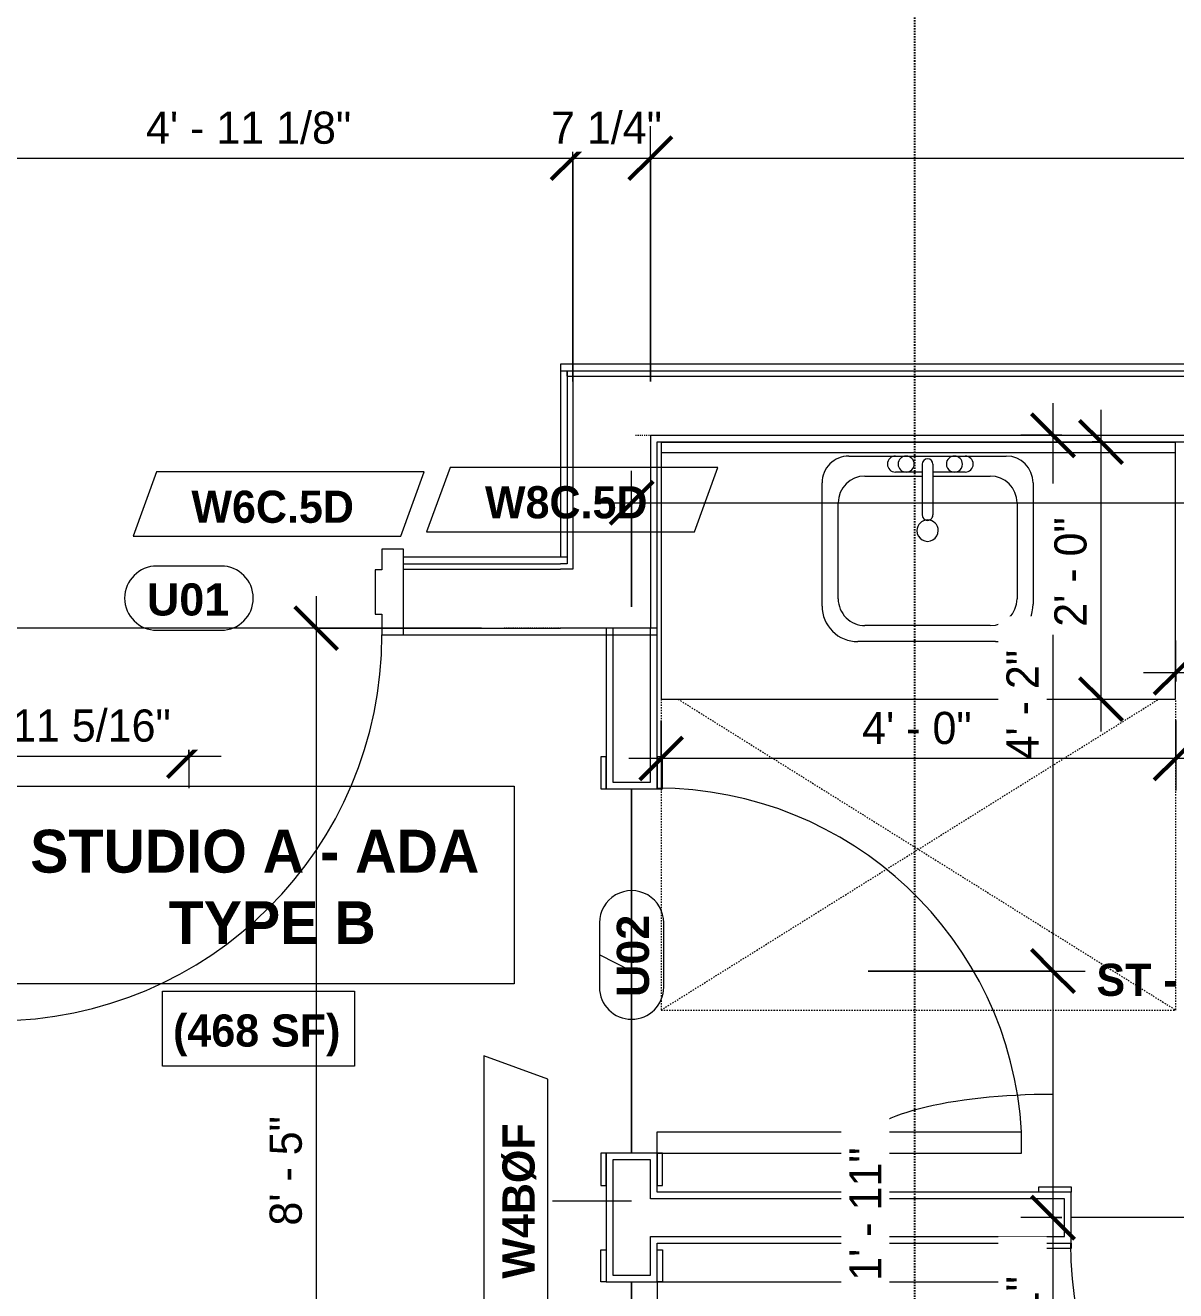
# Model space of a CAD drawing. Header units: inches. Extents: x -4058 to -1781, y 9814 to 12264.
# Drawn here: x -3126.1 to -3018.8, y 10294.2 to 10412.3 of the extents above; entities that cross this region are included whole.
import ezdxf

# ---------------------------------------------------------------- set-up
doc = ezdxf.new("R2010")
doc.units = ezdxf.units.IN
doc.header["$MEASUREMENT"] = 0
for name, pattern in [('Aligning Line 1_8_', [0.25, 0.125, -0.125]), ('Dash', [0.25, 0.125, -0.125]), ('Dash 3_32_', [0.1875, 0.09375, -0.09375]), ('Dash_2_', [0.25, 0.125, -0.125])]:
    doc.linetypes.add(name, pattern=pattern)
for name, color, linetype, lineweight in [('0-1', 7, 'Continuous', 5), ('0-2', 7, 'Continuous', 9), ('A-ANNO-DIMS', 211, 'Continuous', 9), ('A-ANNO-DIMS-32', 211, 'Continuous', 9), ('A-AREA-IDEN', 2, 'Continuous', 9), ('A-DETL-1', 90, 'Dash 3_32_', 9), ('A-DOOR-1', 7, 'Continuous', 9), ('A-DOOR-2', 31, 'Continuous', 9), ('A-DOOR-FRAM-1', 7, 'Continuous', 9), ('A-DOOR-IDEN', 31, 'Continuous', 9), ('A-FLOR-2', 192, 'Continuous', 9), ('A-GENM', 5, 'Continuous', 9), ('A-GENM-2', 147, 'Dash', 9), ('A-WALL-1', 7, 'Continuous', 9), ('A-WALL-2', 113, 'Continuous', 9), ('A-WALL-IDEN', 211, 'Continuous', 9), ('G-ANNO-SYMB', 111, 'Aligning Line 1_8_', 9), ('I-WALL-3', 7, 'Continuous', 9), ('P-SANR-FIXT', 6, 'Continuous', 9), ('Q-CASE', 31, 'Continuous', 9)]:
    doc.layers.add(name, color=color, linetype=linetype, lineweight=lineweight)
doc.layers.add('0-3', color=250, linetype='Dash_2_')
doc.styles.add('Arial_B', font='arialbd.ttf', dxfattribs={"height": 3})
doc.styles.add('Century Gothic', font='ufonts.com_century-gothic.ttf', dxfattribs={"height": 3})
doc.styles.add('Century Gothic_B', font='GOTHICB.TTF', dxfattribs={"height": 4})
doc.styles.add('Century Gothic_B_1', font='GOTHICB.TTF', dxfattribs={"height": 3})
doc.dimstyles.new('MARKETING_DIMENSION', dxfattribs={"dimscale": 12, "dimtxt": 3.132505, "dimasz": 0.333333, "dimexe": 0.25, "dimexo": 0.166667, "dimgap": 0.041667, "dimtad": 1, "dimdec": 4, "dimrnd": 0.0625, "dimzin": 3, "dimdsep": 46, "dimlunit": 4, "dimtxsty": 'Century Gothic', "dimblk1": 'OBLIQUE', "dimblk2": 'OBLIQUE', "dimsah": 1, "dimcen": 0.09, "dimdle": 0.25, "dimazin": 0, "dimtfac": 1, "dimtdec": 4, "dimtix": 1, "dimtmove": 0, "dimatfit": 3, "dimfxl": 1, "dimtvp": 1, "dimtfill": 1, "dimfrac": 2, "dimtolj": 1, "dimtzin": 0, "dimarcsym": 2})
doc.dimstyles.new('THE_DIMENSION_STRING', dxfattribs={"dimscale": 12, "dimtxt": 3.132505, "dimasz": 0.333333, "dimexe": 0.25, "dimexo": 0.166667, "dimgap": 0.041667, "dimtad": 1, "dimdec": 4, "dimrnd": 0.0625, "dimzin": 3, "dimdsep": 46, "dimlunit": 4, "dimtxsty": 'Century Gothic', "dimblk1": 'OBLIQUE', "dimblk2": 'OBLIQUE', "dimsah": 1, "dimcen": 0.09, "dimdle": 0.25, "dimazin": 0, "dimtfac": 1, "dimtdec": 4, "dimtix": 1, "dimtmove": 0, "dimatfit": 3, "dimfxl": 1, "dimtvp": 1, "dimtfill": 1, "dimfrac": 2, "dimtolj": 1, "dimtzin": 0, "dimarcsym": 2})
doc.dimstyles.new('THE_DIMENSION_STRING_1', dxfattribs={"dimscale": 12, "dimtxt": 3.132505, "dimasz": 0.333333, "dimexe": 0.25, "dimexo": 0.166667, "dimgap": 0.041667, "dimtad": 1, "dimdec": 4, "dimrnd": 0.0625, "dimzin": 3, "dimdsep": 46, "dimlunit": 4, "dimtxsty": 'Century Gothic', "dimblk1": 'OBLIQUE', "dimblk2": 'OBLIQUE', "dimsah": 1, "dimcen": 0.09, "dimdle": 0.25, "dimazin": 0, "dimtfac": 1, "dimtdec": 4, "dimtix": 1, "dimtmove": 1, "dimatfit": 3, "dimfxl": 1, "dimtvp": 1, "dimtfill": 1, "dimfrac": 2, "dimtolj": 1, "dimtzin": 0, "dimarcsym": 2})
doc.dimstyles.new('THE_DIMENSION_STRING_3', dxfattribs={"dimscale": 12, "dimtxt": 3.132505, "dimasz": 0.333333, "dimexe": 0.25, "dimexo": 0.166667, "dimgap": 0.041667, "dimtad": 1, "dimdec": 4, "dimrnd": 0.0625, "dimzin": 3, "dimdsep": 46, "dimlunit": 4, "dimtxsty": 'Century Gothic', "dimblk1": 'OBLIQUE', "dimblk2": 'OBLIQUE', "dimsah": 1, "dimcen": 0.09, "dimdle": 0.25, "dimazin": 0, "dimtfac": 1, "dimtdec": 4, "dimtix": 1, "dimtmove": 0, "dimatfit": 3, "dimfxl": 1, "dimtvp": 1, "dimtfill": 1, "dimfrac": 2, "dimtolj": 1, "dimtzin": 0, "dimarcsym": 2})
doc.dimstyles.new('THE_DIMENSION_STRING_4', dxfattribs={"dimscale": 12, "dimtxt": 3.132505, "dimasz": 0.333333, "dimexe": 0.25, "dimexo": 0.166667, "dimgap": 0.041667, "dimtad": 1, "dimdec": 4, "dimrnd": 0.0625, "dimzin": 3, "dimdsep": 46, "dimlunit": 4, "dimtxsty": 'Century Gothic', "dimblk1": 'OBLIQUE', "dimblk2": 'OBLIQUE', "dimsah": 1, "dimcen": 0.09, "dimdle": 0.25, "dimazin": 0, "dimtfac": 1, "dimtdec": 4, "dimtix": 1, "dimtmove": 0, "dimatfit": 3, "dimfxl": 1, "dimtvp": 1, "dimtfill": 1, "dimfrac": 2, "dimtolj": 1, "dimtzin": 0, "dimarcsym": 2})

# ---------------------------------------------------------------- blocks, each defined once
blk = doc.blocks.new('HOLLOW METAL - UNIT DOOR-2191978-UNIT PLANS - 1ST FLOOR')
at = {"layer": 'A-DOOR-1'}
for p, q in [((18, 39.875), (16.25, 39.875)), ((16.25, 39.875), (16.25, 3.875)), ((18, 3.875), (18, 39.875)), ((16.25, 3.875), (18, 3.875))]:
    blk.add_line(p, q, dxfattribs=at)
blk.add_arc((18, 3.875), 36, 90, 180, dxfattribs=at)
at = {"layer": 'A-DOOR-FRAM-1'}
for p, q in [((-18, 3.875), (-20, 3.875)), ((-20, 3.875), (-20, -4.125)), ((-18, 1.9375), (-18, 3.875)), ((18, 3.875), (18, 1.9375)), ((20, 3.875), (18, 3.875)), ((20, -4.125), (20, 3.875)), ((-17.375, 1.9375), (-18, 1.9375)), ((-17.375, -2.1875), (-17.375, 1.9375)), ((18, 1.9375), (17.375, 1.9375)), ((17.375, 1.9375), (17.375, -2.1875)), ((-18, -4.125), (-18, -2.1875)), ((-18, -2.1875), (-17.375, -2.1875)), ((17.375, -2.1875), (18, -2.1875)), ((18, -2.1875), (18, -4.125)), ((-20, -4.125), (-18, -4.125)), ((18, -4.125), (20, -4.125))]:
    blk.add_line(p, q, dxfattribs=at)
blk = doc.blocks.new('CTR - 1st Phase - Common Walls_rvt-1-UNIT PLANS - 1ST FLOOR')
at = {"layer": 'A-WALL-1'}
for p, q in [((-3076.15, 10380.04), (-3075.52, 10380.04)), ((-3075.52, 10380.04), (-3067.15, 10380.04)), ((-3075.52, 10379.54), (-3075.52, 10380.04)), ((-3075.52, 10380.04), (-3075.52, 10379.54)), ((-3067.15, 10380.04), (-2803.9, 10380.04)), ((-3075.52, 10379.54), (-3075.02, 10379.54)), ((-3075.52, 10379.54), (-3075.52, 10362.66)), ((-3075.02, 10379.54), (-3067.77, 10379.54)), ((-3075.02, 10379.54), (-3075.02, 10361.54)), ((-3067.77, 10379.54), (-3067.15, 10379.54)), ((-3067.15, 10379.54), (-2803.9, 10379.54)), ((-3067.77, 10374.04), (-3067.15, 10374.04)), ((-3067.77, 10374.04), (-3067.77, 10356.04)), ((-3067.15, 10374.04), (-2939.34, 10374.04)), ((-3090.81, 10362.04), (-3076.15, 10362.04)), ((-3075.52, 10362.66), (-3076.15, 10362.66)), ((-3075.52, 10362.04), (-3076.15, 10362.04)), ((-3075.52, 10362.66), (-3075.52, 10362.04)), ((-3075.52, 10362.66), (-3075.52, 10362.04)), ((-3090.81, 10361.54), (-3076.15, 10361.54)), ((-3075.52, 10361.54), (-3076.15, 10361.54)), ((-3075.02, 10361.54), (-3075.52, 10361.54)), ((-3090.81, 10356.04), (-3076.15, 10356.04)), ((-3075.02, 10356.04), (-3076.15, 10356.04)), ((-3067.77, 10356.04), (-3075.02, 10356.04))]:
    blk.add_line(p, q, dxfattribs=at)
at = {"layer": 'I-WALL-3'}
for p, q in [((-3067.15, 10380.66), (-3076.15, 10380.66)), ((-3076.15, 10380.66), (-3076.15, 10380.04)), ((-3076.15, 10380.04), (-3076.15, 10362.66)), ((-2803.9, 10380.66), (-3067.15, 10380.66)), ((-3067.15, 10373.41), (-2978.46, 10373.41)), ((-3067.15, 10355.41), (-3067.15, 10373.41)), ((-3076.15, 10362.66), (-3090.81, 10362.66)), ((-3090.81, 10355.41), (-3076.15, 10355.41)), ((-3076.15, 10355.41), (-3067.77, 10355.41)), ((-3067.77, 10355.41), (-3067.15, 10355.41))]:
    blk.add_line(p, q, dxfattribs=at)
at = {"layer": '0-2', "rotation": 180}
blk.add_blockref('HOLLOW METAL - UNIT DOOR-2191978-UNIT PLANS - 1ST FLOOR', (-3110.81, 10359.29), dxfattribs=at)
blk = doc.blocks.new('SWING - SINGLE - FLUSH - SWING - FLUSH - 2-10 x 6-8 - PRIVACY-V44-UNIT PLANS - 1ST FLOOR')
at = {"layer": 'A-DOOR-2'}
for p, q in [((-20, 2.37), (-20, 2.87)), ((-20, 2.87), (-17, 2.87)), ((-17, 2.37), (-20, 2.37)), ((-17, 2.87), (-17, 2.37)), ((17, 2.37), (17, 2.87)), ((17, 2.87), (20, 2.87)), ((20, 2.37), (17, 2.37)), ((20, 2.87), (20, 2.37)), ((-20, -2.38), (-17, -2.38)), ((-20, -2.88), (-20, -2.38)), ((-17, -2.88), (-20, -2.88)), ((-17, -2.38), (-17, -2.88)), ((15, -2.38), (15, -36.38)), ((17, -2.38), (15, -2.38)), ((17, -2.38), (17, -36.38)), ((17, -2.38), (20, -2.38)), ((17, -2.88), (17, -2.38)), ((20, -2.88), (17, -2.88)), ((20, -2.38), (20, -2.88)), ((17, -36.38), (15, -36.38))]:
    blk.add_line(p, q, dxfattribs=at)
blk.add_arc((17, -2.38), 34.07, 180, 266.6343, dxfattribs=at)
blk = doc.blocks.new('SWING - SINGLE - FLUSH - SWING - FLUSH - 2-10 x 6-8 - PRIVACY-4202132-UNIT PLANS - 1ST FLOOR')
at = {"layer": 'A-DOOR-2'}
for p, q in [((-20, 2.37), (-20, 2.87)), ((-20, 2.87), (-17, 2.87)), ((-17, 2.37), (-20, 2.37)), ((-17, 2.87), (-17, 2.37)), ((17, 2.37), (17, 2.87)), ((17, 2.87), (20, 2.87)), ((20, 2.37), (17, 2.37)), ((20, 2.87), (20, 2.37)), ((-20, -2.38), (-17, -2.38)), ((-20, -2.88), (-20, -2.38)), ((-17, -2.88), (-20, -2.88)), ((-17, -2.38), (-17, -2.88)), ((15, -2.38), (15, -36.38)), ((17, -2.38), (15, -2.38)), ((17, -2.38), (17, -36.38)), ((17, -2.38), (20, -2.38)), ((17, -2.88), (17, -2.38)), ((20, -2.88), (17, -2.88)), ((20, -2.38), (20, -2.88)), ((17, -36.38), (15, -36.38))]:
    blk.add_line(p, q, dxfattribs=at)
blk.add_arc((17, -2.38), 34.07, 180, 266.6343, dxfattribs=at)
blk = doc.blocks.new('M_Sink Vanity-Square - 500 x 440mm-1372835-UNIT PLANS - 1ST FLOOR')
at = {"layer": 'P-SANR-FIXT'}
for p, q in [((-5.72, 10.23), (7.14, 10.23)), ((-5.22, 8.73), (6.46, 8.73)), ((-9.22, -4.59), (-9.22, 6.73)), ((-7.72, -2.72), (-7.72, 6.23)), ((8.96, 6.23), (8.96, -2.72)), ((10.46, 6.91), (10.46, -4.59)), ((0.12, -6.33), (0.12, -1.59)), ((1.12, -6.33), (1.12, -1.59)), ((0.12, -5.22), (-5.22, -5.22)), ((-2.88, -5.59), (0.12, -5.59)), ((6.46, -5.22), (1.12, -5.22)), ((1.12, -5.59), (3.62, -5.59)), ((7.96, -7.09), (-6.72, -7.09)), ((3.62, -7.09), (-2.88, -7.09))]:
    blk.add_line(p, q, dxfattribs=at)
for centre, radius, start, end in [((-5.72, 6.73), 3.5, 90, 180), ((7.14, 6.91), 3.32, 360, 90), ((-5.22, 6.23), 2.5, 90, 180), ((6.46, 6.23), 2.5, 360, 90), ((0.62, -0.13), 1, 360, 180), ((0.62, -0.13), 1, 180, 0), ((0.62, -1.59), 0.5, 360, 180), ((-5.22, -2.72), 2.5, 180, 270), ((6.46, -2.72), 2.5, 270, 360), ((-6.72, -4.59), 2.5, 180, 270), ((7.96, -4.59), 2.5, 270, 0), ((-2.88, -6.34), 0.75, 90, 270), ((-1.88, -6.34), 0.75, 360, 180), ((2.62, -6.34), 0.75, 0, 180), ((3.62, -6.34), 0.75, 270, 90), ((-1.88, -6.34), 0.75, 180, 0), ((0.62, -6.33), 0.5, 180, 0), ((2.62, -6.34), 0.75, 180, 0)]:
    blk.add_arc(centre, radius, start, end, dxfattribs=at)
blk = doc.blocks.new('Bath Vanity - Bath Vanity 48_-3150017-UNIT PLANS - 1ST FLOOR')
at = {"layer": 'Q-CASE'}
for p, q in [((24.74, 24), (-23.26, 24)), ((-23.26, 24), (-23.26, 1)), ((24.74, 1), (24.74, 24))]:
    blk.add_line(p, q, dxfattribs=at)
blk = doc.blocks.new('ADA Clearances - 30_x48_-V52-UNIT PLANS - 1ST FLOOR')
at = {"layer": 'A-GENM-2'}
for p, q in [((-14, -22.41), (15, 24)), ((15, 24), (-14, 24)), ((15, -24), (15, 24)), ((15, -24), (-14, 22.41)), ((-14, -24), (-8.63, -24)), ((-5.63, -24), (15, -24))]:
    blk.add_line(p, q, dxfattribs=at)
blk = doc.blocks.new('BATHROOM MIRROR - BATHROOM MIRROR 48_-3123886-UNIT PLANS - 1ST FLOOR')
at = {"layer": 'Q-CASE'}
for p, q in [((-23.26, -23), (24.74, -23)), ((-23.26, -23), (-23.26, -24)), ((24.74, -24), (24.74, -23)), ((24.74, -24), (-23.26, -24))]:
    blk.add_line(p, q, dxfattribs=at)
blk = doc.blocks.new('SWING - SINGLE - FLUSH - SWING - FLUSH - 2-10 x 6-8 - PRIVACY-4202129-UNIT PLANS - 1ST FLOOR')
at = {"layer": 'A-DOOR-2'}
for p, q in [((15, 2.37), (15, 36.38)), ((17, 36.38), (15, 36.38)), ((17, 2.37), (17, 36.38)), ((-17, 2.87), (-20, 2.87)), ((-20, 2.87), (-20, 2.37)), ((-20, 2.37), (-17, 2.37)), ((-17, 2.37), (-17, 2.87)), ((17, 2.37), (15, 2.37)), ((20, 2.87), (17, 2.87)), ((17, 2.87), (17, 2.37)), ((17, 2.37), (20, 2.37)), ((20, 2.37), (20, 2.87)), ((-17, -2.38), (-20, -2.38)), ((-20, -2.38), (-20, -2.88)), ((-20, -2.88), (-17, -2.88)), ((-17, -2.88), (-17, -2.38)), ((20, -2.38), (17, -2.38)), ((17, -2.38), (17, -2.88)), ((17, -2.88), (20, -2.88)), ((20, -2.88), (20, -2.38))]:
    blk.add_line(p, q, dxfattribs=at)
blk.add_arc((17, 2.37), 34.07, 93.3657, 180, dxfattribs=at)
blk = doc.blocks.new('DIMBLOCK9-UNIT PLANS - 1ST FLOOR')
at = {"layer": 'A-ANNO-DIMS-32'}
for p, q in [((-3030.22, 10377.04), (-3030.22, 10324.04)), ((-3029.39, 10374.04), (-3033.22, 10374.04)), ((-3030.22, 10374.04), (-3029.39, 10374.04)), ((-3047.46, 10324.04), (-3027.22, 10324.04)), ((-3030.22, 10324.04), (-3047.46, 10324.04))]:
    blk.add_line(p, q, dxfattribs=at)
at = {"layer": 'A-ANNO-DIMS-32', "lineweight": 50}
for p, q in [((-3030.22, 10374.04), (-3032.22, 10376.04)), ((-3030.22, 10374.04), (-3028.22, 10372.04)), ((-3030.22, 10324.04), (-3032.22, 10326.04)), ((-3030.22, 10324.04), (-3028.22, 10322.04))]:
    blk.add_line(p, q, dxfattribs=at)
at = {"layer": 'A-ANNO-DIMS-32', "color": 0, "insert": (-3034.56, 10343.79), "char_height": 3, "width": 12.5897, "attachment_point": 1, "rotation": 90, "line_spacing_factor": 0.984502, "style": 'Century Gothic', "bg_fill": 3, "box_fill_scale": 1.25, "bg_fill_color": 256, "bg_fill_true_color": 13158600, "bg_fill_transparency": 0}
blk.add_mtext('4\' - 2"', dxfattribs=at)
blk = doc.blocks.new('_Oblique')
at = {"color": 0, "linetype": 'ByBlock', "lineweight": -2}
blk.add_line((-0.5, -0.5), (0.5, 0.5), dxfattribs=at)
blk = doc.blocks.new('DIMBLOCK10-UNIT PLANS - 1ST FLOOR')
at = {"layer": 'A-ANNO-DIMS-32', "lineweight": 50}
for p, q in [((-3030.22, 10324.04), (-3032.22, 10326.04)), ((-3030.22, 10324.04), (-3028.22, 10322.04)), ((-3030.22, 10301.04), (-3032.22, 10303.04)), ((-3030.22, 10301.04), (-3028.22, 10299.04))]:
    blk.add_line(p, q, dxfattribs=at)
at = {"layer": 'A-ANNO-DIMS-32'}
for p, q in [((-3047.46, 10324.04), (-3027.22, 10324.04)), ((-3030.22, 10324.04), (-3047.46, 10324.04)), ((-3030.22, 10324.04), (-3030.22, 10301.04)), ((-3029.39, 10301.04), (-3033.22, 10301.04)), ((-3030.22, 10301.04), (-3029.39, 10301.04))]:
    blk.add_line(p, q, dxfattribs=at)
blk.add_ellipse((-3030.22, 10307.96), major_axis=(17.62, 0), ratio=0.259687, start_param=1.570796, end_param=3.141593, dxfattribs=at)
at = {"layer": 'A-ANNO-DIMS-32', "color": 0, "insert": (-3049.22, 10295.14), "char_height": 3, "width": 15.394, "attachment_point": 1, "rotation": 90, "line_spacing_factor": 0.984502, "style": 'Century Gothic', "bg_fill": 3, "box_fill_scale": 1.25, "bg_fill_color": 256, "bg_fill_true_color": 13158600, "bg_fill_transparency": 0}
blk.add_mtext('1\' - 11"', dxfattribs=at)
blk = doc.blocks.new('DIMBLOCK11-UNIT PLANS - 1ST FLOOR')
at = {"layer": 'A-ANNO-DIMS-32', "lineweight": 50}
for p, q in [((-3030.22, 10301.04), (-3032.22, 10303.04)), ((-3030.22, 10301.04), (-3028.22, 10299.04)), ((-3030.22, 10278.04), (-3032.22, 10280.04)), ((-3030.22, 10278.04), (-3028.22, 10276.04))]:
    blk.add_line(p, q, dxfattribs=at)
at = {"layer": 'A-ANNO-DIMS-32'}
for p, q in [((-3029.39, 10301.04), (-3033.22, 10301.04)), ((-3030.22, 10301.04), (-3030.22, 10278.04)), ((-3030.22, 10301.04), (-3029.39, 10301.04)), ((-3045.43, 10278.04), (-3027.22, 10278.04)), ((-3030.22, 10278.04), (-3045.43, 10278.04))]:
    blk.add_line(p, q, dxfattribs=at)
at = {"layer": 'A-ANNO-DIMS-32', "color": 0, "insert": (-3034.56, 10283.13), "char_height": 3, "width": 15.394, "attachment_point": 1, "rotation": 90, "line_spacing_factor": 0.984502, "style": 'Century Gothic', "bg_fill": 3, "box_fill_scale": 1.25, "bg_fill_color": 256, "bg_fill_true_color": 13158600, "bg_fill_transparency": 0}
blk.add_mtext('1\' - 11"', dxfattribs=at)
blk = doc.blocks.new('DIMBLOCK61-UNIT PLANS - 1ST FLOOR')
at = {"layer": 'A-ANNO-DIMS-32'}
for p, q in [((-3066.77, 10347.41), (-3066.77, 10340.88)), ((-3066.77, 10343.88), (-3066.77, 10347.41)), ((-3018.77, 10347.41), (-3018.77, 10340.88)), ((-3018.77, 10343.88), (-3018.77, 10347.41)), ((-3015.77, 10343.88), (-3069.77, 10343.88))]:
    blk.add_line(p, q, dxfattribs=at)
at = {"layer": 'A-ANNO-DIMS-32', "lineweight": 50}
for p, q in [((-3066.77, 10343.88), (-3064.77, 10345.88)), ((-3018.77, 10343.88), (-3016.77, 10345.88)), ((-3066.77, 10343.88), (-3068.77, 10341.88)), ((-3018.77, 10343.88), (-3020.77, 10341.88))]:
    blk.add_line(p, q, dxfattribs=at)
at = {"layer": 'A-ANNO-DIMS-32', "color": 0, "insert": (-3048.02, 10348.23), "char_height": 3, "width": 12.5897, "attachment_point": 1, "line_spacing_factor": 0.984502, "style": 'Century Gothic', "bg_fill": 3, "box_fill_scale": 1.25, "bg_fill_color": 256, "bg_fill_true_color": 13158600, "bg_fill_transparency": 0}
blk.add_mtext('4\' - 0"', dxfattribs=at)
blk = doc.blocks.new('DIMBLOCK62-UNIT PLANS - 1ST FLOOR')
at = {"layer": 'A-ANNO-DIMS-32'}
for p, q in [((-3025.74, 10346.41), (-3025.74, 10376.41)), ((-3026.57, 10373.41), (-3022.74, 10373.41)), ((-3025.74, 10373.41), (-3026.57, 10373.41)), ((-3026.57, 10349.41), (-3022.74, 10349.41)), ((-3025.74, 10349.41), (-3026.57, 10349.41))]:
    blk.add_line(p, q, dxfattribs=at)
at = {"layer": 'A-ANNO-DIMS-32', "lineweight": 50}
for p, q in [((-3025.74, 10373.41), (-3027.74, 10375.41)), ((-3025.74, 10373.41), (-3023.74, 10371.41)), ((-3025.74, 10349.41), (-3027.74, 10351.41)), ((-3025.74, 10349.41), (-3023.74, 10347.41))]:
    blk.add_line(p, q, dxfattribs=at)
at = {"layer": 'A-ANNO-DIMS-32', "color": 0, "insert": (-3030.09, 10356.17), "char_height": 3, "width": 12.5897, "attachment_point": 1, "rotation": 90, "line_spacing_factor": 0.984502, "style": 'Century Gothic', "bg_fill": 3, "box_fill_scale": 1.25, "bg_fill_color": 256, "bg_fill_true_color": 13158600, "bg_fill_transparency": 0}
blk.add_mtext('2\' - 0"', dxfattribs=at)
blk = doc.blocks.new('DIMBLOCK279-UNIT PLANS - 1ST FLOOR')
at = {"layer": 'A-ANNO-DIMS-32'}
for p, q in [((-3018.77, 10351.05), (-3018.77, 10354.88)), ((-2982.59, 10351.05), (-2982.59, 10354.88)), ((-2979.59, 10351.88), (-3021.77, 10351.88)), ((-3018.77, 10351.88), (-3018.77, 10351.05)), ((-2982.59, 10351.88), (-2982.59, 10351.05))]:
    blk.add_line(p, q, dxfattribs=at)
at = {"layer": 'A-ANNO-DIMS-32', "lineweight": 50}
for p, q in [((-3018.77, 10351.88), (-3016.77, 10353.88)), ((-2982.59, 10351.88), (-2980.59, 10353.88)), ((-3018.77, 10351.88), (-3020.77, 10349.88)), ((-2982.59, 10351.88), (-2984.59, 10349.88))]:
    blk.add_line(p, q, dxfattribs=at)
at = {"layer": 'A-ANNO-DIMS-32', "color": 0, "char_height": 3, "attachment_point": 1, "line_spacing_factor": 0.984502, "style": 'Century Gothic', "bg_fill": 3, "box_fill_scale": 1.25, "bg_fill_color": 256, "bg_fill_true_color": 13158600, "bg_fill_transparency": 0}
for s, insert, width in [('3\' - 0 3/16"', (-3010.92, 10356.23), 24.5827), ('33" MIN', (-3008.19, 10350.3), 18.0194)]:
    blk.add_mtext(s, dxfattribs=dict(at, insert=insert, width=width))
blk = doc.blocks.new('Wall Tag - Arch Wall-3956453-UNIT PLANS - 1ST FLOOR')
at = {"layer": 'A-WALL-IDEN'}
for p, q in [((-0.3561, 0.0937), (-0.4244, -0.0937)), ((0.4244, 0.0937), (-0.3561, 0.0937)), ((0.3561, -0.0937), (0.4244, 0.0937)), ((-0.4244, -0.0937), (0.3561, -0.0937))]:
    blk.add_line(p, q, dxfattribs=at)
blk = doc.blocks.new('Door Tag - Type Mark-2601225-UNIT PLANS - 1ST FLOOR')
at = {"layer": 'A-DOOR-IDEN'}
for p, q in [((0.09375, 0.09375), (-0.09375, 0.09375)), ((-0.09375, -0.09375), (0.09375, -0.09375))]:
    blk.add_line(p, q, dxfattribs=at)
for centre, start, end in [((-0.09375, 0), 90, 270), ((0.09375, 0), 270, 90)]:
    blk.add_arc(centre, 0.09375, start, end, dxfattribs=at)
blk = doc.blocks.new('DIMBLOCK690-UNIT PLANS - 1ST FLOOR')
at = {"layer": 'A-ANNO-DIMS-32'}
for p, q in [((-3098.95, 10359.04), (-3098.95, 10252.04)), ((-3083.52, 10356.04), (-3101.95, 10356.04)), ((-3098.95, 10356.04), (-3083.52, 10356.04)), ((-3094.52, 10255.04), (-3101.95, 10255.04)), ((-3098.95, 10255.04), (-3094.52, 10255.04))]:
    blk.add_line(p, q, dxfattribs=at)
at = {"layer": 'A-ANNO-DIMS-32', "lineweight": 50}
for p, q in [((-3098.95, 10356.04), (-3100.95, 10358.04)), ((-3098.95, 10356.04), (-3096.95, 10354.04)), ((-3098.95, 10255.04), (-3100.95, 10257.04)), ((-3098.95, 10255.04), (-3096.95, 10253.04))]:
    blk.add_line(p, q, dxfattribs=at)
at = {"layer": 'A-ANNO-DIMS-32', "color": 0, "insert": (-3103.29, 10300.29), "char_height": 3, "width": 12.5897, "attachment_point": 1, "rotation": 90, "line_spacing_factor": 0.984502, "style": 'Century Gothic', "bg_fill": 3, "box_fill_scale": 1.25, "bg_fill_color": 256, "bg_fill_true_color": 13158600, "bg_fill_transparency": 0}
blk.add_mtext('8\' - 5"', dxfattribs=at)
blk = doc.blocks.new('DIMBLOCK907-UNIT PLANS - 1ST FLOOR')
at = {"layer": 'A-ANNO-DIMS-32', "lineweight": 50}
for p, q in [((-3134.12, 10344.11), (-3132.12, 10346.11)), ((-3110.81, 10344.11), (-3108.81, 10346.11)), ((-3134.12, 10344.11), (-3136.12, 10342.11)), ((-3110.81, 10344.11), (-3112.81, 10342.11))]:
    blk.add_line(p, q, dxfattribs=at)
at = {"layer": 'A-ANNO-DIMS-32'}
for p, q in [((-3134.12, 10344.94), (-3134.12, 10341.11)), ((-3134.12, 10344.11), (-3134.12, 10344.94)), ((-3110.81, 10344.94), (-3110.81, 10341.11)), ((-3110.81, 10344.11), (-3110.81, 10344.94)), ((-3137.12, 10344.11), (-3107.81, 10344.11))]:
    blk.add_line(p, q, dxfattribs=at)
at = {"layer": 'A-ANNO-DIMS-32', "color": 0, "insert": (-3133.88, 10348.45), "char_height": 3, "width": 27.387, "attachment_point": 1, "line_spacing_factor": 0.984502, "style": 'Century Gothic', "bg_fill": 3, "box_fill_scale": 1.25, "bg_fill_color": 256, "bg_fill_true_color": 13158600, "bg_fill_transparency": 0}
blk.add_mtext('1\' - 11 5/16"', dxfattribs=at)
blk = doc.blocks.new('DIMBLOCK925-UNIT PLANS - 1ST FLOOR')
at = {"layer": 'A-ANNO-DIMS-32'}
for p, q in [((-3134.12, 10361.04), (-3134.12, 10402.89)), ((-3075.02, 10379.04), (-3075.02, 10402.89)), ((-3134.12, 10399.89), (-3075.02, 10399.89)), ((-3134.12, 10399.89), (-3134.12, 10361.04)), ((-3075.02, 10399.89), (-3075.02, 10379.04))]:
    blk.add_line(p, q, dxfattribs=at)
at = {"layer": 'A-ANNO-DIMS-32', "lineweight": 50}
for p, q in [((-3134.12, 10399.89), (-3132.12, 10401.89)), ((-3075.02, 10399.89), (-3073.02, 10401.89)), ((-3134.12, 10399.89), (-3136.12, 10397.89)), ((-3075.02, 10399.89), (-3077.02, 10397.89))]:
    blk.add_line(p, q, dxfattribs=at)
at = {"layer": 'A-ANNO-DIMS-32', "color": 0, "insert": (-3114.82, 10404.24), "char_height": 3, "width": 24.5827, "attachment_point": 1, "line_spacing_factor": 0.984502, "style": 'Century Gothic', "bg_fill": 3, "box_fill_scale": 1.25, "bg_fill_color": 256, "bg_fill_true_color": 13158600, "bg_fill_transparency": 0}
blk.add_mtext('4\' - 11 1/8"', dxfattribs=at)
blk = doc.blocks.new('DIMBLOCK926-UNIT PLANS - 1ST FLOOR')
at = {"layer": 'A-ANNO-DIMS-32'}
for p, q in [((-3075.02, 10379.04), (-3075.02, 10402.89)), ((-3067.77, 10379.04), (-3067.77, 10402.89)), ((-3075.02, 10399.89), (-3067.77, 10399.89)), ((-3075.02, 10399.89), (-3075.02, 10379.04)), ((-3067.77, 10399.89), (-3067.77, 10379.04))]:
    blk.add_line(p, q, dxfattribs=at)
at = {"layer": 'A-ANNO-DIMS-32', "lineweight": 50}
for p, q in [((-3075.02, 10399.89), (-3073.02, 10401.89)), ((-3067.77, 10399.89), (-3065.77, 10401.89)), ((-3075.02, 10399.89), (-3077.02, 10397.89)), ((-3067.77, 10399.89), (-3069.77, 10397.89))]:
    blk.add_line(p, q, dxfattribs=at)
at = {"layer": 'A-ANNO-DIMS-32', "color": 0, "insert": (-3077.04, 10404.24), "char_height": 3, "width": 13.5444, "attachment_point": 1, "line_spacing_factor": 0.984502, "style": 'Century Gothic', "bg_fill": 3, "box_fill_scale": 1.25, "bg_fill_color": 256, "bg_fill_true_color": 13158600, "bg_fill_transparency": 0}
blk.add_mtext('7 1/4"', dxfattribs=at)
blk = doc.blocks.new('DIMBLOCK927-UNIT PLANS - 1ST FLOOR')
at = {"layer": 'A-ANNO-DIMS-32'}
for p, q in [((-3067.77, 10379.04), (-3067.77, 10402.89)), ((-2937.71, 10379.04), (-2937.71, 10402.89)), ((-3067.77, 10399.89), (-2937.71, 10399.89)), ((-3067.77, 10399.89), (-3067.77, 10379.04)), ((-2937.71, 10399.89), (-2937.71, 10379.04))]:
    blk.add_line(p, q, dxfattribs=at)
at = {"layer": 'A-ANNO-DIMS-32', "lineweight": 50}
for p, q in [((-3067.77, 10399.89), (-3065.77, 10401.89)), ((-2937.71, 10399.89), (-2935.71, 10401.89)), ((-3067.77, 10399.89), (-3069.77, 10397.89)), ((-2937.71, 10399.89), (-2939.71, 10397.89))]:
    blk.add_line(p, q, dxfattribs=at)
at = {"layer": 'A-ANNO-DIMS-32', "color": 0, "insert": (-3015.32, 10404.24), "char_height": 3, "width": 30.1914, "attachment_point": 1, "line_spacing_factor": 0.984502, "style": 'Century Gothic', "bg_fill": 3, "box_fill_scale": 1.25, "bg_fill_color": 256, "bg_fill_true_color": 13158600, "bg_fill_transparency": 0}
blk.add_mtext('10\' - 10 1/16"', dxfattribs=at)
blk = doc.blocks.new('DIMBLOCK1366-UNIT PLANS - 1ST FLOOR')
at = {"layer": 'A-ANNO-DIMS-32'}
for p, q in [((-3069.52, 10358.03), (-3069.52, 10370.73)), ((-2935.52, 10368.56), (-2935.52, 10364.73)), ((-2935.52, 10367.73), (-2935.52, 10368.56)), ((-3072.52, 10367.73), (-2932.52, 10367.73)), ((-3069.52, 10367.73), (-3069.52, 10358.03))]:
    blk.add_line(p, q, dxfattribs=at)
at = {"layer": 'A-ANNO-DIMS-32', "lineweight": 50}
for p, q in [((-3069.52, 10367.73), (-3067.52, 10369.73)), ((-2935.52, 10367.73), (-2933.52, 10369.73)), ((-3069.52, 10367.73), (-3071.52, 10365.73)), ((-2935.52, 10367.73), (-2937.52, 10365.73))]:
    blk.add_line(p, q, dxfattribs=at)
at = {"layer": 'A-ANNO-DIMS-32', "color": 0, "insert": (-3008.94, 10372.08), "char_height": 3, "width": 15.394, "attachment_point": 1, "line_spacing_factor": 0.984502, "style": 'Century Gothic', "bg_fill": 3, "box_fill_scale": 1.25, "bg_fill_color": 256, "bg_fill_true_color": 13158600, "bg_fill_transparency": 0}
blk.add_mtext('11\' - 2"', dxfattribs=at)

msp = doc.modelspace()

# ---------------------------------------------------------------- linework, layer by layer
at = {"layer": 'A-DETL-1'}
for p, q in [((-3069.16194, 10374.0394), (-2941.48929, 10374.0394)), ((-3075.52374, 10356.0394), (-3081.52374, 10356.0394))]:
    msp.add_line(p, q, dxfattribs=at)
at = {"layer": 'A-DOOR-IDEN'}
msp.add_line((-3069.52374, 10324.0394), (-3072.52374, 10325.54624), dxfattribs=at)
at = {"layer": 'A-FLOR-2'}
for p, q in [((-3066.77374, 10373.40981), (-3067.1489, 10373.40981)), ((-3092.81124, 10356.0394), (-3128.81124, 10356.0394)), ((-3069.52374, 10307.0394), (-3069.52374, 10341.0394)), ((-3069.52374, 10341.0394), (-3069.52374, 10307.0394)), ((-2994.52374, 10301.0394), (-3028.52374, 10301.0394)), ((-3069.52374, 10261.0394), (-3069.52374, 10295.0394)), ((-3069.52374, 10295.0394), (-3069.52374, 10261.0394))]:
    msp.add_line(p, q, dxfattribs=at)
at = {"layer": 'A-WALL-2'}
for p, q in [((-3071.89874, 10356.03481), (-3071.89874, 10341.0394)), ((-3067.14874, 10356.03481), (-3071.89874, 10356.03481)), ((-3071.27374, 10356.03481), (-3071.27374, 10341.6644)), ((-3067.77374, 10341.6644), (-3067.77374, 10356.03481)), ((-3067.14874, 10341.0394), (-3067.14874, 10356.03481)), ((-3071.89874, 10341.0394), (-3067.14874, 10341.0394)), ((-3071.27374, 10341.6644), (-3067.77374, 10341.6644)), ((-3071.89874, 10307.0394), (-3071.89874, 10295.0394)), ((-3067.14874, 10307.0394), (-3071.89874, 10307.0394)), ((-3067.14874, 10303.4144), (-3067.14874, 10307.0394)), ((-3067.77374, 10306.4144), (-3071.27374, 10306.4144)), ((-3071.27374, 10306.4144), (-3071.27374, 10295.6644)), ((-3067.77374, 10302.7894), (-3067.77374, 10306.4144)), ((-3028.52374, 10303.4144), (-3067.14874, 10303.4144)), ((-3028.52374, 10298.6644), (-3028.52374, 10303.4144)), ((-3029.14874, 10302.7894), (-3067.77374, 10302.7894)), ((-3029.14874, 10299.2894), (-3029.14874, 10302.7894)), ((-3067.77374, 10295.6644), (-3067.77374, 10299.2894)), ((-3067.77374, 10299.2894), (-3029.14874, 10299.2894)), ((-3067.14874, 10295.0394), (-3067.14874, 10298.6644)), ((-3067.14874, 10298.6644), (-3028.52374, 10298.6644)), ((-3071.89874, 10295.0394), (-3067.14874, 10295.0394)), ((-3071.27374, 10295.6644), (-3067.77374, 10295.6644))]:
    msp.add_line(p, q, dxfattribs=at)
at = {"layer": 'A-WALL-IDEN'}
msp.add_line((-3069.52374, 10302.5618), (-3076.90565, 10302.5618), dxfattribs=at)
at = {"layer": 'G-ANNO-SYMB'}
msp.add_line((-3043.10454, 9975.89825), (-3043.10454, 10857.05383), dxfattribs=at)

# ---------------------------------------------------------------- block references
at = {"layer": '0-1'}
msp.add_blockref('CTR - 1st Phase - Common Walls_rvt-1-UNIT PLANS - 1ST FLOOR', (0, 0), dxfattribs=at)
at = {"layer": 'A-DOOR-2'}
for name, p, rotation in [('SWING - SINGLE - FLUSH - SWING - FLUSH - 2-10 x 6-8 - PRIVACY-4202129-UNIT PLANS - 1ST FLOOR', (-3069.52374, 10324.0394), 270.0000000000326), ('SWING - SINGLE - FLUSH - SWING - FLUSH - 2-10 x 6-8 - PRIVACY-V44-UNIT PLANS - 1ST FLOOR', (-3069.52374, 10278.0394), 90.00000000003263)]:
    msp.add_blockref(name, p, dxfattribs=dict(at, rotation=rotation))
msp.add_blockref('SWING - SINGLE - FLUSH - SWING - FLUSH - 2-10 x 6-8 - PRIVACY-4202132-UNIT PLANS - 1ST FLOOR', (-3011.52374, 10301.0394), dxfattribs=at)
at = {"layer": 'A-DOOR-IDEN', "xscale": 31.99999999999999, "yscale": 31.99999999999999, "zscale": 31.99999999999999, "rotation": 89.99999999999955}
msp.add_blockref('Door Tag - Type Mark-2601225-UNIT PLANS - 1ST FLOOR', (-3069.52374, 10325.54624), dxfattribs=at)
at = {"layer": 'A-GENM', "rotation": 269.9999999999397}
msp.add_blockref('ADA Clearances - 30_x48_-V52-UNIT PLANS - 1ST FLOOR', (-3042.77374, 10335.40981), dxfattribs=at)
at = {"layer": 'A-WALL-IDEN', "xscale": 31.99999999999999, "yscale": 31.99999999999999, "zscale": 31.99999999999999}
for p in [(-3102.44874, 10367.62138), (-3075.06675, 10368.0394)]:
    msp.add_blockref('Wall Tag - Arch Wall-3956453-UNIT PLANS - 1ST FLOOR', p, dxfattribs=at)
at = {"layer": 'A-WALL-IDEN', "xscale": 31.99999999999999, "yscale": 31.99999999999999, "zscale": 31.99999999999999, "rotation": 89.99999999999955}
msp.add_blockref('Wall Tag - Arch Wall-3956453-UNIT PLANS - 1ST FLOOR', (-3080.32367, 10302.5618), dxfattribs=at)
at = {"layer": 'P-SANR-FIXT', "rotation": 180}
msp.add_blockref('M_Sink Vanity-Square - 500 x 440mm-1372835-UNIT PLANS - 1ST FLOOR', (-3041.29425, 10365.01065), dxfattribs=at)
at = {"layer": 'Q-CASE', "rotation": 180}
for name, p in [('BATHROOM MIRROR - BATHROOM MIRROR 48_-3123886-UNIT PLANS - 1ST FLOOR', (-3042.03603, 10349.40981)), ('Bath Vanity - Bath Vanity 48_-3150017-UNIT PLANS - 1ST FLOOR', (-3042.03603, 10373.4144))]:
    msp.add_blockref(name, p, dxfattribs=at)

# ---------------------------------------------------------------- texts
at = {"layer": 'A-AREA-IDEN', "insert": (-3026.16483, 10324.7271), "char_height": 3, "width": 51.51, "attachment_point": 1, "style": 'Century Gothic_B_1'}
msp.add_mtext('ST - BATH - OPTION A', dxfattribs=at)
at = {"layer": 'A-DOOR-IDEN', "insert": (-3070.90359, 10321.61436), "char_height": 3, "width": 9.393, "attachment_point": 1, "rotation": 90, "style": 'Arial_B'}
msp.add_mtext('U02', dxfattribs=at)
at = {"layer": 'A-WALL-IDEN', "char_height": 3, "width": 19.594, "attachment_point": 1, "style": 'Century Gothic_B_1'}
for s, insert in [('W8C.5D', (-3083.20236, 10369.28693)), ('W6C.5D', (-3110.58434, 10368.86891))]:
    msp.add_mtext(s, dxfattribs=dict(at, insert=insert))
at = {"layer": 'A-WALL-IDEN', "insert": (-3081.5712, 10295.34588), "char_height": 3, "width": 17.372, "attachment_point": 1, "rotation": 90, "style": 'Century Gothic_B_1'}
msp.add_mtext('W4BØF', dxfattribs=at)

# ---------------------------------------------------------------- next in the draw order: dimensions: what is measured, and where the dimension line sits
at = {"layer": 'A-ANNO-DIMS'}
for base, p1, p2, dimstyle, override, picture, middle in [((-3030.2156, 10324.0394), (-3027.38717, 10374.0394), (-3049.46325, 10324.0394), 'THE_DIMENSION_STRING', {"dimpost": '<>', "dimfxl": 54.656686}, 'DIMBLOCK9-UNIT PLANS - 1ST FLOOR', (-3032.25333, 10349.0394)), ((-3098.94923, 10255.0394), (-3081.52374, 10356.0394), (-3092.52374, 10255.0394), 'THE_DIMENSION_STRING_3', {"dimpost": '<>', "dimfxl": 101.597244}, 'DIMBLOCK690-UNIT PLANS - 1ST FLOOR', (-3101.02468, 10305.5394))]:
    dim = msp.add_linear_dim(base=base, p1=p1, p2=p2, angle=90, dimstyle=dimstyle, override=override, dxfattribs=at)
    dim.commit()
    dim.dimension.update_dxf_attribs({"geometry": picture, "text_midpoint": middle})
dim = msp.add_linear_dim(base=(-3110.81124, 10344.10693), p1=(-3134.12374, 10346.93536), p2=(-3110.81124, 10346.93536), dimstyle='THE_DIMENSION_STRING_4', override={"dimpost": '<>', "dimfxl": 23.3125}, dxfattribs=at)
dim.commit()
dim.dimension.update_dxf_attribs({"geometry": 'DIMBLOCK907-UNIT PLANS - 1ST FLOOR', "text_midpoint": (-3122.46749, 10346.3486)})

# ---------------------------------------------------------------- next in the draw order: linework, layer by layer
at = {"layer": 'A-AREA-IDEN', "flags": 128}
for points in [[(-3128.1835, 10341.28878), (-3080.48082, 10341.28878), (-3080.48082, 10322.83965), (-3128.1835, 10322.83965)], [(-3113.29436, 10322.16328), (-3095.36995, 10322.16328), (-3095.36995, 10315.16171), (-3113.29436, 10315.16171)]]:
    msp.add_lwpolyline(points, close=True, dxfattribs=at)

# ---------------------------------------------------------------- next in the draw order: texts
at = {"layer": 'A-AREA-IDEN', "attachment_point": 1}
for s, insert, char_height, width, style in [('STUDIO A - ADA', (-3125.6235, 10337.22878), 4, 51.51, 'Century Gothic_B'), ('TYPE B', (-3112.70683, 10330.56211), 4, 20.301, 'Century Gothic_B'), ('(468 SF)', (-3112.29436, 10319.99662), 3, 19.19, 'Century Gothic_B_1')]:
    msp.add_mtext(s, dxfattribs=dict(at, insert=insert, char_height=char_height, width=width, style=style))

# ---------------------------------------------------------------- next in the draw order: dimensions: what is measured, and where the dimension line sits
at = {"layer": 'A-ANNO-DIMS'}
dim = msp.add_linear_dim(base=(-3075.02374, 10399.89173), p1=(-3134.12374, 10359.0394), p2=(-3075.02374, 10377.0394), dimstyle='THE_DIMENSION_STRING_4', override={"dimpost": '<>', "dimfxl": 61.780337}, dxfattribs=at)
dim.commit()
dim.dimension.update_dxf_attribs({"geometry": 'DIMBLOCK925-UNIT PLANS - 1ST FLOOR', "text_midpoint": (-3104.57374, 10402.1334)})
dim = msp.add_linear_dim(base=(-3066.77374, 10343.88118), p1=(-3018.77374, 10349.4144), p2=(-3066.77374, 10349.4144), angle=0, dimstyle='THE_DIMENSION_STRING', override={"dimpost": '<>', "dimfxl": 48}, dxfattribs=at)
dim.commit()
dim.dimension.update_dxf_attribs({"geometry": 'DIMBLOCK61-UNIT PLANS - 1ST FLOOR', "text_midpoint": (-3042.77374, 10345.95664)})
dim = msp.add_linear_dim(base=(-3030.2156, 10301.0394), p1=(-3049.46325, 10324.0394), p2=(-3027.38717, 10301.0394), angle=90, dimstyle='THE_DIMENSION_STRING_1', override={"dimpost": '<>', "dimfxl": 31.880297}, dxfattribs=at)
dim.commit()
dim.dimension.update_dxf_attribs({"geometry": 'DIMBLOCK10-UNIT PLANS - 1ST FLOOR', "text_midpoint": (-3047.22025, 10302.8322), "dimtype": 160, "text_rotation": 90})

# ---------------------------------------------------------------- next in the draw order: block references
at = {"layer": 'A-DOOR-IDEN', "xscale": 31.99999999999999, "yscale": 31.99999999999999, "zscale": 31.99999999999999}
msp.add_blockref('Door Tag - Type Mark-2601225-UNIT PLANS - 1ST FLOOR', (-3110.81124, 10358.83838), dxfattribs=at)

# ---------------------------------------------------------------- next in the draw order: texts
at = {"layer": 'A-DOOR-IDEN', "insert": (-3114.74312, 10360.21823), "char_height": 3, "width": 9.393, "attachment_point": 1, "style": 'Arial_B'}
msp.add_mtext('U01', dxfattribs=at)

# ---------------------------------------------------------------- next in the draw order: dimensions: what is measured, and where the dimension line sits
at = {"layer": 'A-ANNO-DIMS'}
dim = msp.add_linear_dim(base=(-3067.77374, 10399.89173), p1=(-3075.02374, 10377.0394), p2=(-3067.77374, 10377.0394), dimstyle='THE_DIMENSION_STRING_4', override={"dimpost": '<>', "dimfxl": 7.25}, dxfattribs=at)
dim.commit()
dim.dimension.update_dxf_attribs({"geometry": 'DIMBLOCK926-UNIT PLANS - 1ST FLOOR', "text_midpoint": (-3071.39874, 10402.1334)})
for base, p1, p2, override, picture, middle in [((-3025.74243, 10373.4144), (-3028.57086, 10349.4144), (-3028.57086, 10373.4144), {"dimpost": '<>', "dimfxl": 24}, 'DIMBLOCK62-UNIT PLANS - 1ST FLOOR', (-3027.81789, 10361.4144)), ((-3030.2156, 10278.0394), (-3027.38717, 10301.0394), (-3047.43114, 10278.0394), {"dimpost": '<>', "dimfxl": 30.508373}, 'DIMBLOCK11-UNIT PLANS - 1ST FLOOR', (-3032.2156, 10289.5394))]:
    dim = msp.add_linear_dim(base=base, p1=p1, p2=p2, angle=90, dimstyle='THE_DIMENSION_STRING', override=override, dxfattribs=at)
    dim.commit()
    dim.dimension.update_dxf_attribs({"geometry": picture, "text_midpoint": middle})
dim = msp.add_linear_dim(base=(-3018.77374, 10351.88118), p1=(-2982.58624, 10349.05276), p2=(-3018.77374, 10349.05276), angle=0, text='<>\\X33" MIN', dimstyle='THE_DIMENSION_STRING', override={"dimpost": '<>', "dimfxl": 36.1875}, dxfattribs=at)
dim.commit()
dim.dimension.update_dxf_attribs({"geometry": 'DIMBLOCK279-UNIT PLANS - 1ST FLOOR', "text_midpoint": (-3000.67999, 10351.88118)})

# ---------------------------------------------------------------- next in the draw order: dimensions: what is measured, and where the dimension line sits
dim = msp.add_linear_dim(base=(-2937.71124, 10399.89173), p1=(-3067.77374, 10377.0394), p2=(-2937.71124, 10377.0394), dimstyle='THE_DIMENSION_STRING_4', override={"dimpost": '<>', "dimfxl": 130.0625}, dxfattribs=at)
dim.commit()
dim.dimension.update_dxf_attribs({"geometry": 'DIMBLOCK927-UNIT PLANS - 1ST FLOOR', "text_midpoint": (-3002.74249, 10402.1334)})

# ---------------------------------------------------------------- next in the draw order: linework, layer by layer
at = {"layer": '0-3'}
msp.add_line((-3043.10454, 9975.89825), (-3043.10454, 10857.05383), dxfattribs=at)

# ---------------------------------------------------------------- next in the draw order: dimensions: what is measured, and where the dimension line sits
at = {"layer": 'A-ANNO-DIMS'}
dim = msp.add_linear_dim(base=(-2935.52374, 10367.73042), p1=(-3069.52374, 10356.03481), p2=(-2935.52374, 10370.55884), angle=0, dimstyle='MARKETING_DIMENSION', override={"dimpost": '<>', "dimfxl": 134.78482}, dxfattribs=at)
dim.commit()
dim.dimension.update_dxf_attribs({"geometry": 'DIMBLOCK1366-UNIT PLANS - 1ST FLOOR', "text_midpoint": (-3002.52374, 10369.76815)})

doc.saveas('drawing.dxf')
